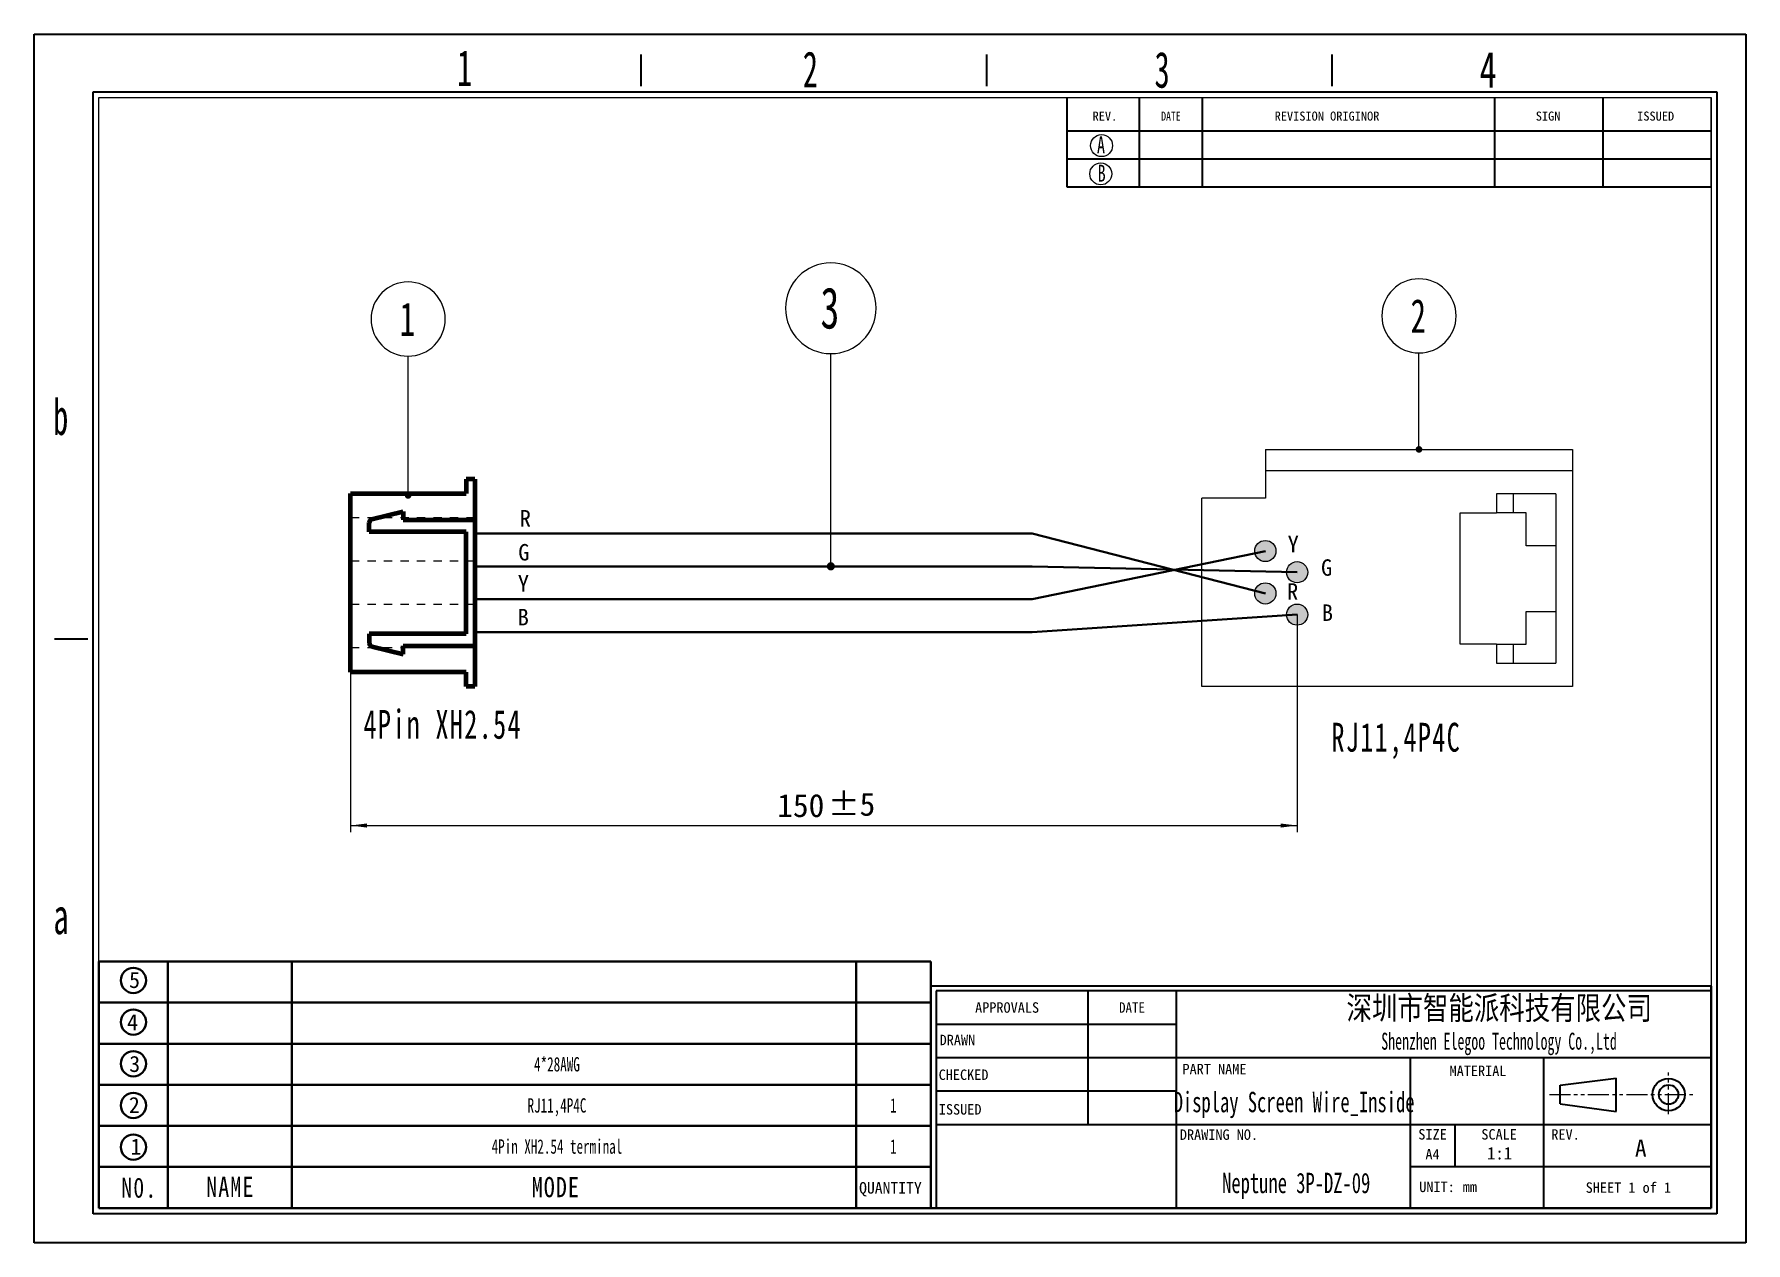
# Model space of a CAD drawing. Header units: millimetres. Extents: x 0 to 208, y 0 to 147.
import ezdxf
from ezdxf.enums import TextEntityAlignment as Align

# ---------------------------------------------------------------- set-up
doc = ezdxf.new("R2010")
doc.units = ezdxf.units.MM
for name, pattern in [('双点画线', [22, 12, -2, 2, -2, 2, -2]), ('点画线', [18, 12, -2, 2, -2]), ('虚线', [2, 1, -1])]:
    doc.linetypes.add(name, pattern=pattern)
doc.layers.get('0').update_dxf_attribs({"lineweight": 35})
for name, color, linetype, lineweight in [('SLD-0', 179, 'Continuous', 30), ('中心线层', 1, '点画线', 18), ('尺寸线层', 3, 'Continuous', 18), ('粗实线层', 7, 'Continuous', 35), ('细实线层', 7, 'Continuous', 18)]:
    doc.layers.add(name, color=color, linetype=linetype, lineweight=lineweight)
doc.styles.add('SLDTEXTSTYLE0', font='', dxfattribs={"width": 0.7})
doc.styles.add('SLDTEXTSTYLE10', font='', dxfattribs={"width": 0.7865})
doc.styles.add('SLDTEXTSTYLE11', font='', dxfattribs={"width": 0.862222})
doc.styles.add('SLDTEXTSTYLE12', font='', dxfattribs={"width": 1.089})
doc.styles.add('SLDTEXTSTYLE13', font='', dxfattribs={"width": 0.805625})
doc.styles.add('SLDTEXTSTYLE2', font='', dxfattribs={"width": 0.469})
doc.styles.add('SLDTEXTSTYLE3', font='', dxfattribs={"width": 0.56})
doc.styles.add('SLDTEXTSTYLE4', font='', dxfattribs={"width": 0.40535})
doc.styles.add('SLDTEXTSTYLE5', font='', dxfattribs={"width": 0.7})
doc.styles.add('SLDTEXTSTYLE6', font='', dxfattribs={"width": 0.62})
doc.styles.add('SLDTEXTSTYLE7', font='', dxfattribs={"width": 0.9075})
doc.styles.add('SLDTEXTSTYLE8', font='', dxfattribs={"width": 0.484})
doc.styles.add('SLDTEXTSTYLE9', font='', dxfattribs={"width": 0.870455})
doc.styles.add('工程1', font='')
doc.styles.add('标准', font='', dxfattribs={"width": 0.667})
doc.styles.get('SLDTEXTSTYLE0').set_extended_font_data('宋体')
doc.styles.get('SLDTEXTSTYLE10').set_extended_font_data('宋体')
doc.styles.get('SLDTEXTSTYLE11').set_extended_font_data('宋体')
doc.styles.get('SLDTEXTSTYLE12').set_extended_font_data('宋体')
doc.styles.get('SLDTEXTSTYLE13').set_extended_font_data('宋体')
doc.styles.get('SLDTEXTSTYLE2').set_extended_font_data('宋体')
doc.styles.get('SLDTEXTSTYLE3').set_extended_font_data('宋体')
doc.styles.get('SLDTEXTSTYLE4').set_extended_font_data('宋体')
doc.styles.get('SLDTEXTSTYLE5').set_extended_font_data('宋体')
doc.styles.get('SLDTEXTSTYLE6').set_extended_font_data('宋体')
doc.styles.get('SLDTEXTSTYLE7').set_extended_font_data('宋体')
doc.styles.get('SLDTEXTSTYLE8').set_extended_font_data('宋体')
doc.styles.get('SLDTEXTSTYLE9').set_extended_font_data('宋体')
doc.styles.get('工程1').set_extended_font_data('宋体')
doc.styles.get('标准').set_extended_font_data('宋体')
doc.dimstyles.new('标准', dxfattribs={"dimscale": 0.8, "dimtxt": 3.5, "dimasz": 2.5, "dimexe": 1, "dimexo": 0, "dimtad": 1, "dimdsep": 46, "dimtxsty": '工程1', "dimblk": '_CAXARROW', "dimcen": 0, "dimdle": 4, "dimazin": 2, "dimtfac": 0.707107, "dimtdec": 3, "dimtmove": 2, "dimatfit": 3, "dimfxl": 1, "dimfrac": 2, "dimtolj": 1, "dimarcsym": 1})

# ---------------------------------------------------------------- blocks, each defined once
blk = doc.blocks.new('ELEGOO标题栏_1')
for p in [(133.85, 38.11), (0, 0)]:
    blk.add_line(p, (133.85, 0))
at = {"layer": 'SLD-0', "color": 0, "linetype": 'Continuous'}
for p, q in [((133.85, 38.11), (0, 38.11)), ((0, 38.11), (0, 0)), ((133.85, 37.29), (0.96, 37.29)), ((0.96, 37.29), (0.96, 0)), ((26.95, 37.29), (26.95, 14.34)), ((42.07, 37.29), (42.07, 0)), ((42.07, 31.55), (0.96, 31.55)), ((133.85, 25.81), (0.96, 25.81)), ((82.22, 25.81), (82.22, 0)), ((105.17, 0), (105.17, 25.81)), ((107.93, 21.13), (117.56, 22.32)), ((107.93, 17.89), (107.93, 21.13)), ((117.56, 16.63), (117.56, 22.32)), ((42.07, 20.08), (0.96, 20.08)), ((107.93, 17.89), (117.56, 16.63)), ((133.85, 14.34), (0.96, 14.34)), ((89.87, 14.34), (89.87, 7.17)), ((82.22, 7.17), (133.85, 7.17))]:
    blk.add_line(p, q, dxfattribs=at)
for radius in [2.77, 1.67]:
    blk.add_circle((126.54, 19.51), radius, dxfattribs=at)
at = {"layer": '中心线层', "color": 1, "linetype": '双点画线', "lineweight": 18, "ltscale": 0.3}
for p, q in [((126.54, 16.16), (126.54, 23.3)), ((106.1, 19.51), (130.7, 19.51))]:
    blk.add_line(p, q, dxfattribs=at)
at = {"layer": 'SLD-0', "color": 0}
for s, insert, char_height, width, attachment_point, style in [('{\\W1;APPROVALS}', (13.1, 35.34), 1.7927, 38.1779, 2, 'SLDTEXTSTYLE10'), ('DATE', (34.52, 35.34), 1.793, 17.8919, 2, 'SLDTEXTSTYLE7'), ('{\\W0.8;深圳市智能派科技有限公司}', (97.5, 36.37), 4, 133.1206, 2, 'SLDTEXTSTYLE0'), ('{\\W1;DRAWN}', (4.58, 29.77), 1.7927, 12.6788, 2, 'SLDTEXTSTYLE4'), ('{\\fsimsun|b1|i0|c134|p2;\\W0.6;Shenzhen Elegoo Technology Co.,Ltd}', (97.46, 30.12), 2.9104, 129.0935, 2, 'SLDTEXTSTYLE2'), ('{\\W1;CHECKED}', (5.63, 23.81), 1.7927, 17.6061, 2, 'SLDTEXTSTYLE4'), ('{\\W1;PART NAME}', (48.66, 24.78), 1.7927, 40.2352, 2, 'SLDTEXTSTYLE11'), ('{\\W1;MATERIAL}', (93.86, 24.48), 1.7927, 43.0109, 2, 'SLDTEXTSTYLE12'), ('{\\W1;ISSUED}', (5.05, 17.87), 1.7927, 14.7218, 2, 'SLDTEXTSTYLE4'), ('{\\W1;DRAWING NO.}', (49.43, 13.53), 1.7927, 46.8642, 2, 'SLDTEXTSTYLE9'), ('{\\W1;SIZE}', (86.06, 13.59), 1.793, 9.8746, 2, 'SLDTEXTSTYLE4'), ('{\\W1;SCALE}', (97.48, 13.58), 1.7927, 22.8456, 2, 'SLDTEXTSTYLE7'), ('{\\W1;REV.}', (108.87, 13.56), 1.793, 16.3741, 2, 'SLDTEXTSTYLE7'), ('{\\W1;A}', (120.78, 11.78), 2.91, 3.9348, 1, 'SLDTEXTSTYLE3'), ('{\\W1;A4}', (86.06, 10.18), 1.793, 4.9073, 2, 'SLDTEXTSTYLE4'), ('{\\W1;1:1}', (97.55, 10.49), 2.117, 7.7808, 2, 'SLDTEXTSTYLE3'), ('{\\W1;UNIT:}', (86.83, 4.57), 1.7927, 18.0042, 2, 'SLDTEXTSTYLE7'), ('{\\W1;mm}', (92.46, 4.58), 1.793, 5.0475, 2, 'SLDTEXTSTYLE8'), ('{\\W1;SHEET 1 of 1}', (119.64, 4.44), 1.7927, 47.0046, 2, 'SLDTEXTSTYLE13')]:
    blk.add_mtext(s, dxfattribs=dict(at, insert=insert, char_height=char_height, width=width, attachment_point=attachment_point, style=style))
at = {"layer": '尺寸线层', "color": 0, "style": '标准', "width": 0.667}
for tag, height, p in [('绘制者', 2, (21.79, 28.7)), ('绘图日期', 2, (34.51, 28.68)), ('审核者', 2, (21.8, 23.22)), ('审核日期', 2, (34.51, 22.95)), ('材质', 3.5, (94.1, 18.33)), ('发布者', 2, (21.79, 17.24)), ('发布日期', 2, (34.51, 17.21)), ('零件名称', 3.5, (62.32, 18.23)), ('图纸编号', 3.5, (62.68, 4.34))]:
    blk.add_attdef(tag, text='', height=height, dxfattribs=at).set_placement(p, align=Align.MIDDLE_CENTER)
blk = doc.blocks.new('更新记录栏_1')
at = {"layer": 'SLD-0', "color": 0, "linetype": 'Continuous'}
for p, q in [((-110.52, 0), (-110.52, -15.3)), ((-98.13, 0), (-98.13, -15.3)), ((-87.3, 0), (-87.3, -15.3)), ((-110.52, -5.74), (0, -5.74)), ((-110.52, -10.52), (0, -10.52)), ((-110.52, -15.3), (0, -15.3))]:
    blk.add_line(p, q, dxfattribs=at)
at = {"layer": 'SLD-0', "color": 0}
for p, q in [((-37.16, 0), (-37.16, -15.3)), ((-18.58, 0), (-18.58, -15.3))]:
    blk.add_line(p, q, dxfattribs=at)
at = {"layer": 'SLD-0', "color": 2, "lineweight": 0}
for centre in [(-104.56, -8.25), (-104.68, -13.1)]:
    blk.add_circle(centre, 1.89, dxfattribs=at)
at = {"layer": '粗实线层', "color": 0, "lineweight": 18}
for p in [(-110.52, 0), (0, -15.3)]:
    blk.add_line(p, (0, 0), dxfattribs=at)
at = {"layer": 'SLD-0', "color": 0, "attachment_point": 1, "style": 'SLDTEXTSTYLE10'}
for s, insert, char_height, width in [('{\\W1;REV.}', (-106.09, -2.41), 1.554, 12.2988), ('DATE', (-94.32, -2.41), 1.554, 13.4388), ('{\\W1;REVISION ORIGINOR}', (-74.87, -2.41), 1.5536, 57.5127), ('{\\W1;SIGN}', (-30.09, -2.41), 1.554, 12.3134), ('{\\W1;ISSUED}', (-12.7, -2.41), 1.5536, 19.59)]:
    blk.add_mtext(s, dxfattribs=dict(at, insert=insert, char_height=char_height, width=width))
at = {"layer": 'SLD-0', "color": 2, "char_height": 2.9, "attachment_point": 1, "style": 'SLDTEXTSTYLE5'}
for s, insert, width in [('A', (-105.34, -6.68), 3.5956), ('B', (-105.23, -11.54), 3.5381)]:
    blk.add_mtext(s, dxfattribs=dict(at, insert=insert, width=width))
at = {"layer": '尺寸线层', "color": 0, "style": '标准', "width": 0.667}
for tag, p in [('日期A', (-92.71, -8.13)), ('A版本更新内容', (-62.23, -8.13)), ('标记A', (-27.87, -8.13)), ('发布者A', (-9.29, -8.13)), ('日期B', (-92.71, -12.91)), ('A版本更新内容', (-62.23, -12.91)), ('标记B', (-27.87, -12.91)), ('发布者B', (-9.29, -12.91))]:
    blk.add_attdef(tag, text='', height=1.5, dxfattribs=at).set_placement(p, align=Align.MIDDLE_CENTER)
blk = doc.blocks.new('图框_1')
at = {"layer": 'SLD-0', "color": 0}
for p, q in [((0, 207.38), (293.52, 207.38)), ((0, 0), (0, 207.38)), ((293.52, 207.38), (293.52, 0)), ((293.52, 0), (0, 0))]:
    blk.add_line(p, q, dxfattribs=at)
at = {"layer": 'SLD-0', "color": 0, "linetype": 'Continuous'}
for p, q in [((104.11, 198.49), (104.11, 203.88)), ((163.36, 198.49), (163.36, 203.88)), ((222.61, 198.49), (222.61, 203.88)), ((10.1, 4.94), (10.1, 197.5)), ((10.1, 197.5), (288.58, 197.5)), ((288.58, 197.5), (288.58, 4.94)), ((9.21, 103.56), (3.48, 103.56)), ((288.58, 4.94), (10.1, 4.94))]:
    blk.add_line(p, q, dxfattribs=at)
at = {"layer": 'SLD-0', "color": 0, "lineweight": 15}
for p, q in [((11.08, 5.93), (11.08, 196.52)), ((11.08, 196.52), (287.59, 196.52)), ((287.59, 196.52), (287.59, 5.93)), ((287.59, 5.93), (11.08, 5.93))]:
    blk.add_line(p, q, dxfattribs=at)
at = {"layer": 'SLD-0', "color": 0, "char_height": 6.17, "attachment_point": 1}
for s, insert, width, style in [('1', (72.52, 204.68), 3.1728, 'SLDTEXTSTYLE6'), ('2', (131.8, 204.43), 6.4014, 'SLDTEXTSTYLE6'), ('3', (192.12, 204.37), 6.3735, 'SLDTEXTSTYLE6'), ('4', (247.85, 204.37), 7.6545, 'SLDTEXTSTYLE5'), ('b', (3.24, 144.8), 6.4386, 'SLDTEXTSTYLE6'), ('a', (3.29, 59.13), 6.3735, 'SLDTEXTSTYLE6')]:
    blk.add_mtext(s, dxfattribs=dict(at, insert=insert, width=width, style=style))
blk = doc.blocks.new('图框1_1')
at = {"layer": '粗实线层', "color": 0}
blk.add_blockref('图框_1', (0, 0), dxfattribs=at)
blk = doc.blocks.new('明细栏_1')
at = {"layer": '粗实线层', "color": 0}
for p, q in [((144.46, 42.89), (0, 42.89)), ((0, 0), (0, 42.89)), ((12, 42.89), (12, 0)), ((33.51, 42.89), (33.51, 0)), ((131.49, 42.89), (131.49, 0)), ((144.46, 42.89), (144.46, 0)), ((144.46, 35.74), (0, 35.74)), ((144.46, 28.59), (0, 28.59)), ((144.46, 21.44), (0, 21.44)), ((0, 14.3), (0, 21.44)), ((144.46, 14.3), (0, 14.3)), ((144.46, 7.17), (0, 7.17)), ((144.46, 0), (0, 0))]:
    blk.add_line(p, q, dxfattribs=at)
for centre in [(6, 39.59), (6, 32.35), (6, 25.11), (6, 17.87), (6, 10.63)]:
    blk.add_circle(centre, 2.19, dxfattribs=at)
at = {"layer": '尺寸线层', "color": 0, "char_height": 2.8, "attachment_point": 1, "line_spacing_factor": 1.15057, "style": '标准'}
for s, insert, width in [('\\T1.1;{\\fsimsun|b1|i0|c134|p2;\\W1;5}', (5.24, 41.07), 1.5173), ('\\T1.1;{\\fsimsun|b1|i0|c134|p2;\\W1;4}', (4.9, 33.74), 1.7207), ('\\T1.1;{\\fsimsun|b1|i0|c134|p2;\\W1;3}', (5.27, 26.48), 1.5173), ('\\T1.1;{\\fsimsun|b1|i0|c134|p2;\\W1;2}', (5.2, 19.34), 1.5486), ('\\T1.1;{\\fsimsun|b1|i0|c134|p2;\\W1;1}', (5.48, 12.1), 1.3013)]:
    blk.add_mtext(s, dxfattribs=dict(at, insert=insert, width=width))
at = {"layer": '尺寸线层', "color": 3, "attachment_point": 1, "line_spacing_factor": 1.15057, "style": '标准'}
for s, insert, char_height, width in [('\\T1.1;{\\fsimsun|b1|i0|c134|p2;\\W0.8;\\C0;N0.}', (3.88, 5.33), 3.5, 5.1088), ('\\T1.1;{\\fsimsun|b1|i0|c134|p2;\\W0.8;\\C0;NAME}', (18.64, 5.48), 3.5, 8.4532), ('\\T1.1;{\\fsimsun|b1|i0|c134|p2;\\W0.8;\\C0;MODE}', (75.17, 5.42), 3.5, 8.4532), ('{\\fSimSun|b1|i0|c134|p2;\\W1;\\T1;\\C0;QUANTITY}', (132.02, 4.55), 2, 11.2737)]:
    blk.add_mtext(s, dxfattribs=dict(at, insert=insert, char_height=char_height, width=width))
at = {"layer": '尺寸线层', "color": 0, "style": '标准', "width": 0.667}
for tag, p in [('名称5', (22.75, 39.31)), ('规格5', (79.55, 39.31)), ('数量5 ', (137.97, 39.31)), ('名称4', (22.75, 32.17)), ('规格4 ', (79.55, 32.17)), ('数量4', (137.97, 32.17)), ('名称3', (22.75, 25.02)), ('规格3', (79.55, 25.02)), ('数量3', (137.97, 25.02)), ('名称2', (22.75, 17.87)), ('规格2', (79.55, 17.87)), ('数量2', (137.97, 17.87)), ('名称1', (22.75, 10.73)), ('规格1', (79.55, 10.73)), ('数量1', (137.97, 10.73))]:
    blk.add_attdef(tag, text='', height=2.5, dxfattribs=at).set_placement(p, align=Align.MIDDLE_CENTER)
blk = doc.blocks.new('*X8')
at = {"layer": '细实线层', "lineweight": 18}
h = blk.add_hatch(color=0, dxfattribs=at)
edge = h.paths.add_edge_path(flags=0)
edge.add_arc((0, 0), 0.409, 0, 360)
at = {"layer": '细实线层', "color": 0}
blk.add_line((0, 0), (0, 16.91), dxfattribs=at)
for start, end in [(90, 270), (270, 90)]:
    blk.add_arc((0, 21.4), 4.5, start, end, dxfattribs=at)
at = {"layer": '细实线层', "color": 0, "lineweight": 18, "insert": (0, 21.4), "char_height": 4.089, "width": 2.3314, "attachment_point": 5, "line_spacing_factor": 1.15057, "style": '标准'}
blk.add_mtext('\\T1.1;1', dxfattribs=at)
blk = doc.blocks.new('*X9')
at = {"layer": '细实线层', "lineweight": 18}
h = blk.add_hatch(color=0, dxfattribs=at)
edge = h.paths.add_edge_path(flags=0)
edge.add_arc((0, 0), 0.409, 0, 360)
at = {"layer": '细实线层', "color": 0}
blk.add_line((0, 0), (0, 11.7), dxfattribs=at)
for start, end in [(90, 270), (270, 90)]:
    blk.add_arc((0, 16.2), 4.5, start, end, dxfattribs=at)
at = {"layer": '细实线层', "color": 0, "lineweight": 18, "insert": (0, 16.2), "char_height": 4.089, "width": 2.56, "attachment_point": 5, "line_spacing_factor": 1.15057, "style": '标准'}
blk.add_mtext('\\T1.1;2', dxfattribs=at)
blk = doc.blocks.new('*X10')
at = {"layer": '细实线层', "lineweight": 18}
h = blk.add_hatch(color=0, dxfattribs=at)
edge = h.paths.add_edge_path(flags=0)
edge.add_arc((0, 0), 0.5, 0, 360)
at = {"layer": '细实线层', "color": 0}
blk.add_line((0, 0), (0, 25.82), dxfattribs=at)
for start, end in [(90, 270), (270, 90)]:
    blk.add_arc((0, 31.32), 5.5, start, end, dxfattribs=at)
at = {"layer": '细实线层', "color": 0, "lineweight": 18, "insert": (0, 31.32), "char_height": 5, "width": 3.1301, "attachment_point": 5, "line_spacing_factor": 1.15057, "style": '标准'}
blk.add_mtext('\\T1.1;3', dxfattribs=at)
blk = doc.blocks.new('*X12')
at = {"color": 0, "char_height": 2.8, "attachment_point": 1, "style": '工程1'}
for s, insert, width in [('150', (90.12, 54.47), 45.238), ('%%P5', (96.3, 54.63), 24.0268)]:
    blk.add_mtext(s, dxfattribs=dict(at, insert=insert, width=width))
blk = doc.blocks.new('*X11')
at = {"layer": '尺寸线层', "linetype": 'Continuous'}
for points in [[(38.36, 50.64), (40.36, 50.89), (40.36, 50.39)], [(153.18, 50.64), (151.18, 50.89), (151.18, 50.39)]]:
    blk.add_hatch(color=0, dxfattribs=at).paths.add_polyline_path(points, flags=0)
at = {"layer": '尺寸线层', "color": 0, "linetype": 'Continuous'}
for p, q in [((153.18, 76.24), (153.18, 49.84)), ((38.36, 69.26), (38.36, 49.84)), ((38.36, 50.64), (153.18, 50.64))]:
    blk.add_line(p, q, dxfattribs=at)
at = {"layer": '尺寸线层', "color": 0}
blk.add_blockref('*X12', (0, 0), dxfattribs=at)
blk = doc.blocks.new('_CAXARROW')
blk.add_hatch(color=0).paths.add_polyline_path([(0, 0), (-1, 0.125), (-1, -0.125)], flags=0)

msp = doc.modelspace()

# ---------------------------------------------------------------- hatches: boundary and pattern name
at = {"layer": '粗实线层'}
h = msp.add_hatch(color=0, dxfattribs=at)
edge = h.paths.add_edge_path(flags=0)
edge.add_arc((149.328, 83.952), 1.285, -151.53047, 180, ccw=False)
edge.add_arc((149.328, 83.952), 1.285, 180, 208.46953, ccw=False)
h = msp.add_hatch(color=0, dxfattribs=at)
edge = h.paths.add_edge_path(flags=0)
edge.add_arc((153.184, 81.382), 1.285, 143.81072, 180, ccw=False)
edge.add_arc((153.184, 81.382), 1.285, -180, 143.81072, ccw=False)
h = msp.add_hatch(color=0, dxfattribs=at)
edge = h.paths.add_edge_path(flags=0)
edge.add_arc((149.328, 78.811), 1.285, 138.66869, 180, ccw=False)
edge.add_arc((149.328, 78.811), 1.285, -180, 138.66869, ccw=False)
h = msp.add_hatch(color=0, dxfattribs=at)
edge = h.paths.add_edge_path(flags=0)
edge.add_arc((153.184, 76.24), 1.285, 153.84104, 180, ccw=False)
edge.add_arc((153.184, 76.24), 1.285, -180, 153.84104, ccw=False)

# ---------------------------------------------------------------- linework, layer by layer
at = {"color": 7, "linetype": 'Continuous', "lineweight": 15}
for p, q in [((149.328, 96.291), (186.601, 96.291)), ((149.328, 96.291), (149.328, 93.72)), ((186.601, 96.291), (186.601, 93.72)), ((149.328, 93.72), (186.601, 93.72)), ((149.328, 93.72), (149.328, 90.379)), ((186.601, 93.72), (186.601, 67.5)), ((141.616, 67.5), (141.616, 90.379)), ((149.328, 90.379), (141.616, 90.379)), ((177.347, 90.893), (177.347, 88.579)), ((184.545, 90.893), (177.347, 90.893)), ((179.404, 90.893), (179.404, 88.579)), ((184.545, 90.893), (184.545, 70.328)), ((172.977, 72.642), (172.977, 88.579)), ((172.977, 88.579), (177.347, 88.579)), ((179.404, 88.579), (177.347, 88.579)), ((180.946, 88.579), (179.404, 88.579)), ((180.946, 84.595), (180.946, 88.579)), ((184.545, 84.595), (180.946, 84.595)), ((180.946, 72.642), (180.946, 76.626)), ((180.946, 76.626), (184.545, 76.626)), ((177.347, 72.642), (172.977, 72.642)), ((177.347, 72.642), (177.347, 70.328)), ((177.347, 72.642), (179.404, 72.642)), ((179.404, 72.642), (179.404, 70.328)), ((179.404, 72.642), (180.946, 72.642)), ((177.347, 70.328), (184.545, 70.328)), ((186.601, 67.5), (141.616, 67.5))]:
    msp.add_line(p, q, dxfattribs=at)
at = {"color": 0, "linetype": 'Continuous', "lineweight": 70}
for p, q in [((40.63, 86.287), (40.63, 87.409)), ((40.942, 87.81), (44.757, 88.763)), ((44.757, 88.763), (44.757, 87.731)), ((44.757, 87.731), (53.424, 87.731)), ((52.392, 86.287), (40.63, 86.287)), ((40.63, 73.905), (40.63, 72.783)), ((52.392, 73.905), (40.63, 73.905)), ((40.942, 72.383), (44.757, 71.429)), ((44.757, 71.429), (44.757, 72.461)), ((44.757, 72.461), (53.424, 72.461))]:
    msp.add_line(p, q, dxfattribs=at)
at = {"color": 0, "linetype": 'Continuous', "lineweight": 15}
for centre in [(149.328, 83.952), (153.184, 81.382), (149.328, 78.811), (153.184, 76.24)]:
    msp.add_circle(centre, 1.285, dxfattribs=at)
at = {"color": 0, "linetype": 'Continuous', "lineweight": 70}
for centre, start, end in [((41.042, 87.409), 104.03624, 180), ((41.042, 72.783), 180, 255.96376)]:
    msp.add_arc(centre, 0.413, start, end, dxfattribs=at)
at = {"layer": '粗实线层', "color": 0, "lineweight": 70}
for p, q in [((53.424, 92.684), (52.392, 92.684)), ((52.392, 92.684), (52.392, 90.93)), ((53.424, 92.684), (53.424, 67.508)), ((38.36, 69.262), (38.36, 90.93)), ((38.36, 90.93), (52.392, 90.93)), ((52.392, 73.905), (52.392, 86.287)), ((52.392, 69.262), (38.36, 69.262)), ((52.392, 67.508), (52.392, 69.262)), ((53.424, 67.508), (52.392, 67.508))]:
    msp.add_line(p, q, dxfattribs=at)
at = {"layer": '粗实线层', "color": 8, "linetype": '虚线', "lineweight": 18}
for p, q in [((53.424, 87.978), (38.36, 87.978)), ((53.424, 82.717), (38.36, 82.717)), ((53.424, 77.475), (38.36, 77.475)), ((53.424, 72.214), (38.36, 72.214))]:
    msp.add_line(p, q, dxfattribs=at)
at = {"layer": '粗实线层', "color": 0}
for p, q in [((53.424, 86.096), (121.055, 86.096)), ((121.055, 86.096), (149.328, 78.811)), ((121.055, 78.096), (149.328, 83.952)), ((53.424, 82.096), (121.055, 82.096)), ((121.055, 82.096), (153.184, 81.382)), ((53.424, 78.096), (121.055, 78.096)), ((121.055, 74.096), (153.184, 76.24)), ((53.424, 74.096), (121.055, 74.096))]:
    msp.add_line(p, q, dxfattribs=at)

# ---------------------------------------------------------------- block references
at = {"xscale": 0.7072921778084189, "yscale": 0.7072921778084189, "zscale": 0.7072921778084189}
msp.add_blockref('ELEGOO标题栏_1', (108.739, 4.191), dxfattribs=at).add_auto_attribs({'零件名称': 'Display Screen Wire_Inside', '图纸编号': 'Neptune 3P-DZ-09'})
at = {"layer": '粗实线层', "color": 0, "xscale": 0.7072921778084189, "yscale": 0.7072921778084189, "zscale": 0.7072921778084189}
for name, p in [('图框1_1', (0, 0)), ('更新记录栏_1', (203.411, 138.995))]:
    msp.add_blockref(name, p, dxfattribs=at)
at = {"layer": '粗实线层', "color": 0, "xscale": 0.6984678743771133, "yscale": 0.6984678743771133, "zscale": 0.6984678743771133}
msp.add_blockref('明细栏_1', (7.84, 4.191), dxfattribs=at).add_auto_attribs({'规格1': '4Pin XH2.54 terminal', '数量1': '1', '规格2': 'RJ11,4P4C', '规格3': '4*28AWG', '数量2': '1'})
at = {"layer": '细实线层'}
for name, p in [('*X10', (96.624, 82.096)), ('*X8', (45.349, 90.706)), ('*X9', (167.965, 96.291))]:
    msp.add_blockref(name, p, dxfattribs=at)

# ---------------------------------------------------------------- texts
at = {"layer": '尺寸线层', "color": 8, "linetype": '虚线', "char_height": 2, "width": 7.31767, "attachment_point": 1, "line_spacing_factor": 1.15057, "style": '标准'}
for s, insert in [('\\T1.1;{\\fsimsun|b1|i0|c134|p2;\\W1;\\C0;R}', (58.881, 88.93)), ('\\T1.1;{\\fsimsun|b1|i0|c134|p2;\\W1;\\C0;Y}', (152.029, 85.816)), ('\\T1.1;{\\fsimsun|b1|i0|c134|p2;\\W1;\\C0;G}', (58.711, 84.808)), ('\\T1.1;{\\fsimsun|b1|i0|c134|p2;\\W1;\\C0;Y}', (58.656, 81.027)), ('\\T1.1;{\\fsimsun|b1|i0|c134|p2;\\W1;\\C0;G}', (156.082, 82.95)), ('\\T1.1;{\\fsimsun|b1|i0|c134|p2;\\W1;\\C0;R}', (151.954, 80.053)), ('\\T1.1;{\\fsimsun|b1|i0|c134|p2;\\W1;\\C0;B}', (58.636, 76.932)), ('\\T1.1;{\\fsimsun|b1|i0|c134|p2;\\W1;\\C0;B}', (156.176, 77.473))]:
    msp.add_mtext(s, dxfattribs=dict(at, insert=insert))
at = {"layer": '尺寸线层', "color": 0, "char_height": 3.5, "attachment_point": 1, "line_spacing_factor": 1.15057, "style": '标准'}
for s, insert, width in [('\\T1.1;4Pin XH2.54', (39.931, 64.672), 26.88718), ('\\T1.1;RJ11,4P4C', (157.341, 63.106), 33.73157)]:
    msp.add_mtext(s, dxfattribs=dict(at, insert=insert, width=width))

# ---------------------------------------------------------------- dimensions: what is measured, and where the dimension line sits
at = {"layer": '尺寸线层', "color": 0}
dim = msp.add_linear_dim(base=(153.184, 50.635), p1=(38.36, 69.262), p2=(153.184, 76.24), text='\\A1;150{\\H1x;%%P5}', dimstyle='标准', override={"dimsah": 1, "dimtfac": 1, "dimtfill": 1, "dimtzin": 8}, dxfattribs=at)
dim.commit()
dim.dimension.update_dxf_attribs({"geometry": '*X11', "text_midpoint": (95.772, 50.635)})

doc.saveas('drawing.dxf')
